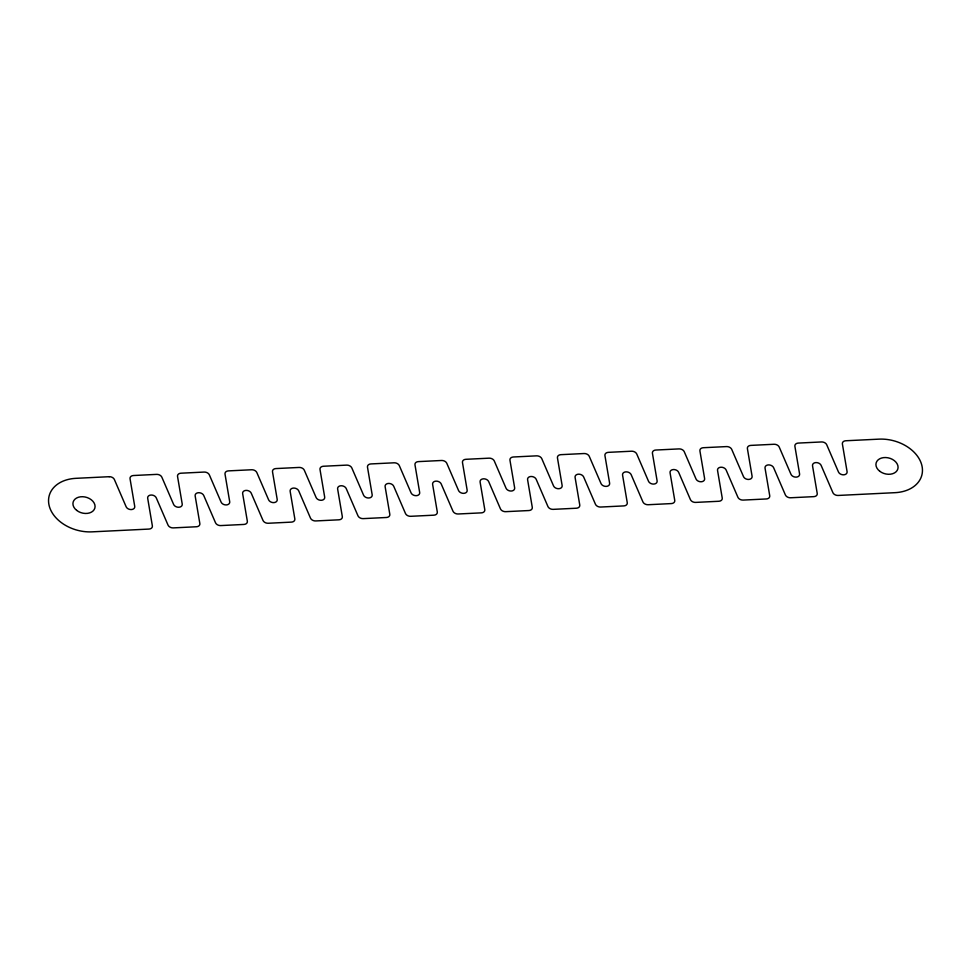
<?xml version="1.0" encoding="UTF-8"?>
<svg xmlns="http://www.w3.org/2000/svg" width="971" height="971" viewBox="0 0 971 971"><rect width="100%" height="100%" fill="white"/><g stroke="black" fill="none" stroke-linecap="round" stroke-linejoin="round"><path stroke-width="1.46" d="M109.165 476.7L75.969 478.327A36.048 26.023 15.1 0 0 49.46 506.777A36.048 26.023 15.1 0 0 92.014 531.853L148.964 529.074A4.503 3.253 15.1 0 0 152.362 525.857L147.677 498.244A4.503 3.253 15.1 0 1 151.063 495.028A4.503 3.253 15.1 0 1 156.258 497.832L168.032 525.093A4.503 3.253 15.1 0 0 173.226 527.896L196.458 526.755A4.503 3.253 15.1 0 0 199.844 523.539L195.159 495.938A4.503 3.253 15.1 0 1 198.557 492.71A4.503 3.253 15.1 0 1 203.752 495.513L215.513 522.774A4.503 3.253 15.1 0 0 220.72 525.578L243.939 524.437A4.503 3.253 15.1 0 0 247.338 521.221L242.653 493.62A4.503 3.253 15.1 0 1 246.039 490.391A4.503 3.253 15.1 0 1 251.246 493.195L263.007 520.456A4.503 3.253 15.1 0 0 268.202 523.26L291.434 522.119A4.503 3.253 15.1 0 0 294.832 518.902L290.147 491.302A4.503 3.253 15.1 0 1 293.533 488.073A4.503 3.253 15.1 0 1 298.728 490.877L310.502 518.138A4.503 3.253 15.1 0 0 315.696 520.942L338.928 519.813A4.503 3.253 15.1 0 0 342.314 516.584L337.629 488.983A4.503 3.253 15.1 0 1 341.027 485.755A4.503 3.253 15.1 0 1 346.222 488.559L357.983 515.819A4.503 3.253 15.1 0 0 363.19 518.623L386.409 517.494A4.503 3.253 15.1 0 0 389.808 514.266L385.123 486.665A4.503 3.253 15.1 0 1 388.509 483.437A4.503 3.253 15.1 0 1 393.716 486.24L405.477 513.501A4.503 3.253 15.1 0 0 410.672 516.305L433.903 515.176A4.503 3.253 15.1 0 0 437.29 511.948L432.617 484.347A4.503 3.253 15.1 0 1 436.003 481.131A4.503 3.253 15.1 0 1 441.198 483.934L452.972 511.183A4.503 3.253 15.1 0 0 458.166 513.987L481.398 512.858A4.503 3.253 15.1 0 0 484.784 509.629L480.099 482.029A4.503 3.253 15.1 0 1 483.497 478.812A4.503 3.253 15.1 0 1 488.692 481.616L500.453 508.865A4.503 3.253 15.1 0 0 505.66 511.668L528.879 510.54A4.503 3.253 15.1 0 0 532.278 507.323L527.593 479.71A4.503 3.253 15.1 0 1 530.979 476.494A4.503 3.253 15.1 0 1 536.186 479.298L547.947 506.559A4.503 3.253 15.1 0 0 553.142 509.362L576.373 508.221A4.503 3.253 15.1 0 0 579.76 505.005L575.087 477.392A4.503 3.253 15.1 0 1 578.473 474.176A4.503 3.253 15.1 0 1 583.668 476.979L595.441 504.24A4.503 3.253 15.1 0 0 600.636 507.044L623.868 505.903A4.503 3.253 15.1 0 0 627.254 502.687L622.569 475.086A4.503 3.253 15.1 0 1 625.967 471.857A4.503 3.253 15.1 0 1 631.162 474.661L642.923 501.922A4.503 3.253 15.1 0 0 648.13 504.726L671.349 503.585A4.503 3.253 15.1 0 0 674.748 500.368L670.063 472.768A4.503 3.253 15.1 0 1 673.449 469.539A4.503 3.253 15.1 0 1 678.656 472.343L690.417 499.604A4.503 3.253 15.1 0 0 695.612 502.408L718.843 501.267A4.503 3.253 15.1 0 0 722.23 498.05L717.545 470.45A4.503 3.253 15.1 0 1 720.943 467.221A4.503 3.253 15.1 0 1 726.138 470.025L737.911 497.286A4.503 3.253 15.1 0 0 743.106 500.089L766.337 498.96A4.503 3.253 15.1 0 0 769.724 495.732L765.039 468.131A4.503 3.253 15.1 0 1 768.437 464.903A4.503 3.253 15.1 0 1 773.632 467.706L785.393 494.967A4.503 3.253 15.1 0 0 790.6 497.771L813.819 496.642A4.503 3.253 15.1 0 0 817.218 493.414L812.533 465.813A4.503 3.253 15.1 0 1 815.919 462.584A4.503 3.253 15.1 0 1 821.126 465.388L832.887 492.649A4.503 3.253 15.1 0 0 838.082 495.453L895.031 492.673A36.048 26.023 15.1 0 0 921.54 464.223A36.048 26.023 15.1 0 0 878.986 439.147L845.777 440.761A4.503 3.253 15.1 0 0 842.391 443.99L847.076 471.59A4.503 3.253 15.1 0 1 843.678 474.819A4.503 3.253 15.1 0 1 838.483 472.015L826.722 444.754A4.503 3.253 15.1 0 0 821.515 441.951L798.296 443.079A4.503 3.253 15.1 0 0 794.897 446.308L799.582 473.909A4.503 3.253 15.1 0 1 796.196 477.125A4.503 3.253 15.1 0 1 790.989 474.334L779.228 447.073A4.503 3.253 15.1 0 0 774.033 444.269L750.801 445.398A4.503 3.253 15.1 0 0 747.403 448.626L752.088 476.227A4.503 3.253 15.1 0 1 748.702 479.443A4.503 3.253 15.1 0 1 743.507 476.64L731.733 449.391A4.503 3.253 15.1 0 0 726.539 446.587L703.307 447.716A4.503 3.253 15.1 0 0 699.921 450.945L704.606 478.545A4.503 3.253 15.1 0 1 701.208 481.762A4.503 3.253 15.1 0 1 696.013 478.958L684.252 451.709A4.503 3.253 15.1 0 0 679.045 448.905L655.826 450.034A4.503 3.253 15.1 0 0 652.427 453.251L657.112 480.863A4.503 3.253 15.1 0 1 653.726 484.08A4.503 3.253 15.1 0 1 648.519 481.276L636.758 454.015A4.503 3.253 15.1 0 0 631.563 451.212L608.332 452.352A4.503 3.253 15.1 0 0 604.933 455.569L609.618 483.182A4.503 3.253 15.1 0 1 606.232 486.398A4.503 3.253 15.1 0 1 601.037 483.594L589.263 456.334A4.503 3.253 15.1 0 0 584.069 453.53L560.837 454.671A4.503 3.253 15.1 0 0 557.451 457.887L562.136 485.488A4.503 3.253 15.1 0 1 558.738 488.716A4.503 3.253 15.1 0 1 553.543 485.913L541.782 458.652A4.503 3.253 15.1 0 0 536.575 455.848L513.356 456.989A4.503 3.253 15.1 0 0 509.957 460.205L514.642 487.806A4.503 3.253 15.1 0 1 511.256 491.035A4.503 3.253 15.1 0 1 506.049 488.231L494.288 460.97A4.503 3.253 15.1 0 0 489.093 458.166L465.862 459.307A4.503 3.253 15.1 0 0 462.475 462.524L467.148 490.124A4.503 3.253 15.1 0 1 463.762 493.353A4.503 3.253 15.1 0 1 458.567 490.549L446.794 463.288A4.503 3.253 15.1 0 0 441.599 460.485L418.367 461.613A4.503 3.253 15.1 0 0 414.981 464.842L419.666 492.443A4.503 3.253 15.1 0 1 416.268 495.671A4.503 3.253 15.1 0 1 411.073 492.867L399.312 465.607A4.503 3.253 15.1 0 0 394.105 462.803L370.886 463.932A4.503 3.253 15.1 0 0 367.487 467.16L372.172 494.761A4.503 3.253 15.1 0 1 368.786 497.989A4.503 3.253 15.1 0 1 363.579 495.186L351.818 467.925A4.503 3.253 15.1 0 0 346.623 465.121L323.392 466.25A4.503 3.253 15.1 0 0 320.005 469.479L324.678 497.079A4.503 3.253 15.1 0 1 321.292 500.296A4.503 3.253 15.1 0 1 316.097 497.492L304.324 470.243A4.503 3.253 15.1 0 0 299.129 467.439L275.898 468.568A4.503 3.253 15.1 0 0 272.511 471.797L277.196 499.397A4.503 3.253 15.1 0 1 273.798 502.614A4.503 3.253 15.1 0 1 268.603 499.81L256.842 472.561A4.503 3.253 15.1 0 0 251.635 469.758L228.416 470.886A4.503 3.253 15.1 0 0 225.017 474.103L229.702 501.716A4.503 3.253 15.1 0 1 226.316 504.932A4.503 3.253 15.1 0 1 221.109 502.128L209.348 474.868A4.503 3.253 15.1 0 0 204.153 472.064L180.922 473.205A4.503 3.253 15.1 0 0 177.535 476.421L182.22 504.034A4.503 3.253 15.1 0 1 178.822 507.25A4.503 3.253 15.1 0 1 173.627 504.447L161.854 477.186A4.503 3.253 15.1 0 0 156.659 474.382L133.428 475.523A4.503 3.253 15.1 0 0 130.041 478.739L134.726 506.34A4.503 3.253 15.1 0 1 131.328 509.569A4.503 3.253 15.1 0 1 126.133 506.765L114.372 479.504A4.503 3.253 15.1 0 0 109.165 476.7M879.665 471.19A11.264 8.132 15.1 0 0 897.859 468.908A11.264 8.132 15.1 0 0 883.489 457.632A11.264 8.132 15.1 0 0 879.665 471.19M76.66 510.37A11.264 8.132 15.1 0 0 94.855 508.088A11.264 8.132 15.1 0 0 80.472 496.812A11.264 8.132 15.1 0 0 76.66 510.37"/></g></svg>
